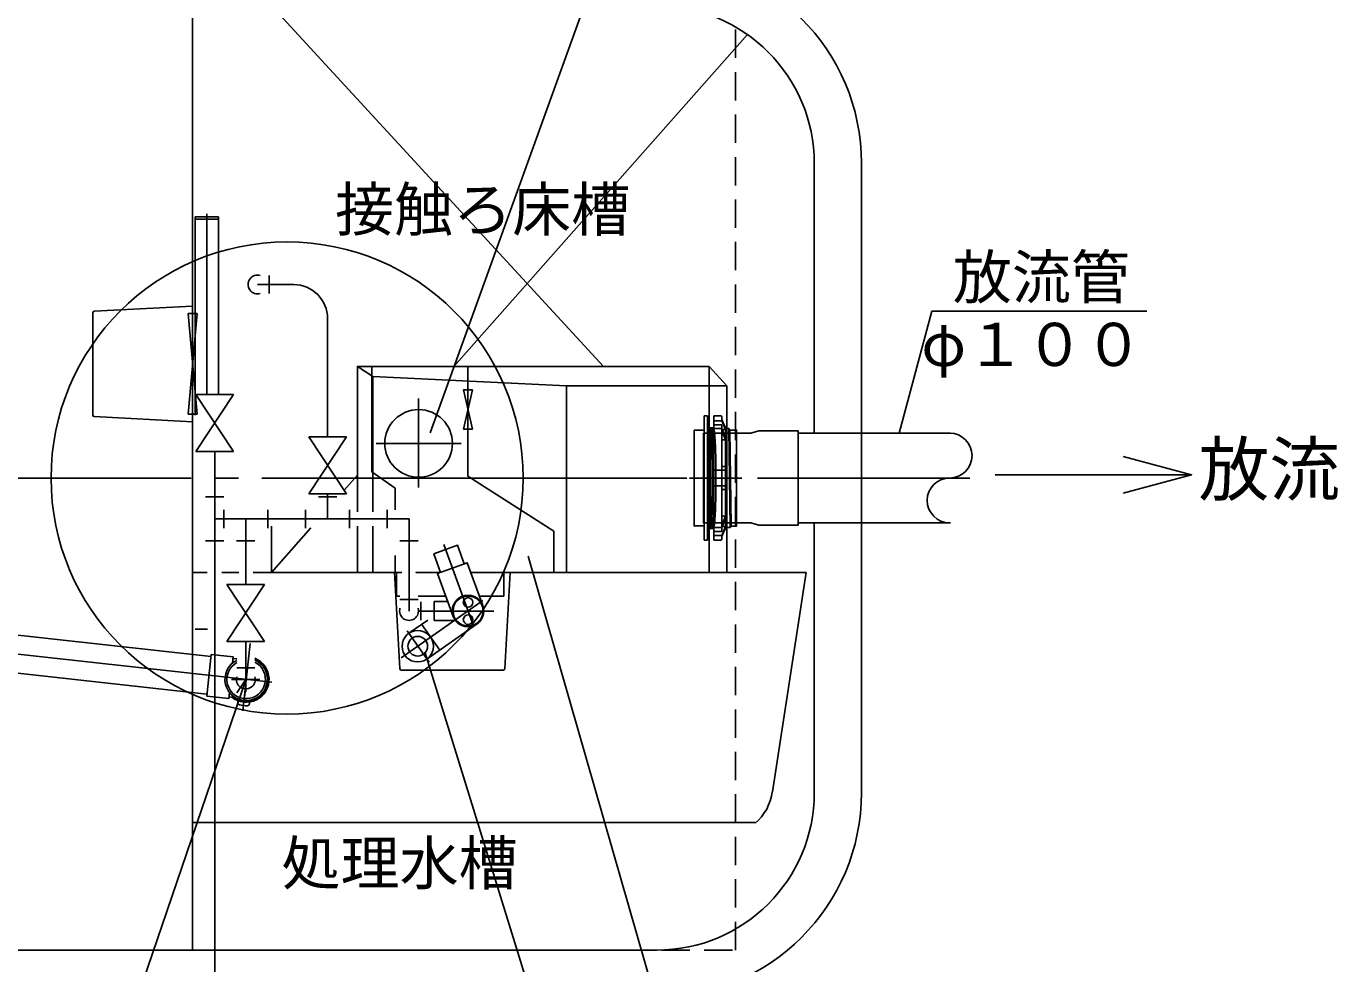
# Model space of a CAD drawing. Units: millimetres, scale not verified. Extents: x -8093 to 8093, y -5792 to 5792.
# Drawn here: x -4571 to -2904, y 375 to 1567 of the extents above; entities that cross this region are included whole.
import ezdxf
from ezdxf.enums import TextEntityAlignment as Align

# ---------------------------------------------------------------- set-up
doc = ezdxf.new("R2010")
doc.units = ezdxf.units.MM
doc.header["$LTSCALE"] = 30
for name, pattern in [('DASHED1', [1.8, 1.2, -0.6]), ('DASHED2', [3, 2, -1]), ('LONG_CHAIN', [21, 18, -1, 1, -1]), ('LONG_DASHED2', [13, 12, -1])]:
    doc.linetypes.add(name, pattern=pattern)
for name, color, linetype, lineweight in [('0-1_00クル-フ-0躯体', 3, 'Continuous', 25), ('0-2_00クル-フ-1機器', 2, 'Continuous', 25), ('0-7_00クル-フ-3空気管', 6, 'Continuous', 25)]:
    doc.layers.add(name, color=color, linetype=linetype, lineweight=lineweight)
doc.styles.add('ＭＳ ゴシック', font='')
doc.styles.get('ＭＳ ゴシック').set_extended_font_data('MS Gothic')

msp = doc.modelspace()

# ---------------------------------------------------------------- linework, layer by layer
at = {"layer": '0-1_00クル-フ-0躯体', "color": 4}
for p, q in [((-4057.1, 1050.21), (-3816.47, 1718.29)), ((-3461, 1049.59), (-3419.5, 1204.52)), ((-3419.5, 1204.52), (-3146.43, 1204.52)), ((-3089.51, 996.78), (-3176.44, 973.48)), ((-3932.85, 893.34), (-3755.88, 277.69)), ((-4063.87, 771.52), (-3866.13, 132.72))]:
    msp.add_line(p, q, dxfattribs=at)
at = {"layer": '0-1_00クル-フ-0躯体'}
for p, q in [((-4359.1, 1592.59), (-4359.1, 392.59)), ((-4359.1, 392.59), (-4359.1, 1592.59)), ((-4259.1, 1592.59), (-3837.14, 1134.47)), ((-4027.36, 1134.47), (-3654.13, 1556.25)), ((-3569.1, 1392.59), (-3569.1, 1049.59)), ((-3509.1, 592.59), (-3509.1, 1392.59)), ((-4356.1, 1072.59), (-4356.1, 1324.59)), ((-4356.1, 1324.59), (-4326.1, 1324.59)), ((-4356.1, 1321.59), (-4326.1, 1321.59)), ((-4341.1, 1098.82), (-4341.1, 1328.19)), ((-4326.1, 1324.59), (-4326.1, 1098.82)), ((-4230.6, 1238.59), (-4276.6, 1238.59)), ((-4261.8, 1250.08), (-4261.8, 1227.1)), ((-4486.1, 1202.51), (-4486.1, 1072.67)), ((-4484.2, 1204.5), (-4359.1, 1211.06)), ((-4364.78, 1073.59), (-4353.41, 1201.59)), ((-4187.6, 1044.82), (-4187.6, 1195.09)), ((-4131.52, 1000.6), (-4131.52, 1134.47)), ((-4009.21, 994.96), (-4009.21, 1134.47)), ((-4014.89, 1054.59), (-4003.52, 1104.59)), ((-4307.11, 1098.82), (-4355.08, 1098.82)), ((-4355.08, 1098.82), (-4307.11, 1026.36)), ((-4307.11, 1098.82), (-4355.08, 1026.36)), ((-4484.2, 1070.68), (-4359.1, 1064.12)), ((-4353.41, 1073.59), (-4364.78, 1073.59)), ((-3709.2, 1071.59), (-3709.2, 913.59)), ((-3704.7, 1071.59), (-3709.2, 1071.59)), ((-3704.7, 1071.59), (-3704.7, 992.59)), ((-3704.7, 913.59), (-3704.7, 1071.09)), ((-3696.7, 914.09), (-3696.7, 1071.09)), ((-3696.2, 1071.59), (-3687.7, 1071.59)), ((-3686.7, 1070.59), (-3686.7, 1065.46)), ((-3681.7, 1055.6), (-3686.7, 1067.09)), ((-4331.1, 1062.59), (-4330.9, 1062.59)), ((-4331.1, 1062.59), (-4330.9, 1062.59)), ((-4003.52, 1054.59), (-4014.89, 1054.59)), ((-3721.75, 1053.49), (-3709.2, 1053.49)), ((-3704.7, 1055.59), (-3696.7, 1055.59)), ((-3696.7, 1065.46), (-3686.7, 1065.46)), ((-3696.7, 1060.38), (-3687.2, 1060.38)), ((-3686.7, 1055.46), (-3696.7, 1055.46)), ((-3681.7, 1054.09), (-3686.7, 1065.46)), ((-3686.7, 1059.88), (-3686.7, 924.8)), ((-3681.7, 1044.09), (-3686.7, 1055.46)), ((-3681.7, 1041.1), (-3686.7, 1052.59)), ((-3681.7, 1054.09), (-3686.1, 1054.09)), ((-3682.7, 1058.59), (-3683, 1058.59)), ((-3681.7, 1057.59), (-3681.7, 1054.39)), ((-3681.7, 931.09), (-3681.7, 1055.6)), ((-3681.7, 1055.59), (-3677.63, 1055.59)), ((-3677.63, 1055.59), (-3676.42, 1053.27)), ((-3675.82, 929.59), (-3677.63, 1055.59)), ((-3676.42, 1053.27), (-3674.61, 931.91)), ((-4163.61, 1044.82), (-4211.58, 1044.82)), ((-4211.58, 1044.82), (-4163.61, 972.36)), ((-4163.61, 1044.82), (-4211.58, 972.36)), ((-3649.7, 1049.59), (-3709.7, 1049.59)), ((-3686.7, 1041.1), (-3681.7, 1041.1)), ((-3589.7, 1049.59), (-3396.12, 1049.59)), ((-3589.7, 1049.59), (-3419.8, 1049.59)), ((-4307.11, 1026.36), (-4355.08, 1026.36)), ((-4187.6, 1008.59), (-4187.4, 1008.59)), ((-4187.6, 1008.59), (-4187.4, 1008.59)), ((-3681.7, 1002.59), (-3696.7, 1002.59)), ((-3681.7, 1007.09), (-3686.7, 1007.09)), ((-4166.69, 977.02), (-4149.67, 996.25)), ((-3899.89, 924.96), (-4009.21, 994.96)), ((-4342.74, 968.57), (-4319.45, 968.57)), ((-4163.61, 972.36), (-4211.58, 972.36)), ((-4175.95, 968.57), (-4199.24, 968.57)), ((-4187.6, 940.59), (-4187.6, 972.36)), ((-3681.7, 982.59), (-3696.7, 982.59)), ((-3681.7, 978.09), (-3686.7, 978.09)), ((-4319.58, 952.23), (-4319.58, 928.95)), ((-4263.61, 952.23), (-4263.61, 928.95)), ((-4215.58, 952.23), (-4215.58, 928.95)), ((-4159.61, 952.23), (-4159.61, 928.95)), ((-4112.08, 952.23), (-4112.08, 928.95)), ((-4084.1, 940.59), (-4331.1, 940.59)), ((-4291.6, 857.32), (-4291.6, 940.59)), ((-4084.1, 823.59), (-4084.1, 940.59)), ((-3686.7, 944.08), (-3681.7, 944.08)), ((-3681.7, 944.08), (-3686.7, 932.59)), ((-3681.7, 941.09), (-3686.7, 929.72)), ((-3589.7, 935.59), (-3396.12, 935.59)), ((-3589.7, 935.59), (-3419.8, 935.59)), ((-3569.1, 935.59), (-3569.1, 592.59)), ((-4259.1, 872.59), (-4259.1, 931.59)), ((-4259.1, 872.59), (-4209.1, 929.09)), ((-4149.67, 931.59), (-4149.67, 872.59)), ((-3899.89, 872.59), (-3899.89, 924.96)), ((-3704.7, 929.59), (-3696.7, 929.59)), ((-3686.7, 929.72), (-3696.7, 929.72)), ((-3696.7, 924.8), (-3687.2, 924.8)), ((-3696.7, 919.72), (-3686.7, 919.72)), ((-3681.7, 931.09), (-3686.7, 919.72)), ((-3681.7, 929.58), (-3686.7, 918.09)), ((-3686.7, 914.59), (-3686.7, 919.72)), ((-3681.7, 931.09), (-3686.1, 931.09)), ((-3682.7, 926.59), (-3683, 926.59)), ((-3681.7, 927.59), (-3681.7, 930.79)), ((-3681.7, 929.59), (-3675.82, 929.59)), ((-3675.82, 929.59), (-3674.61, 931.91)), ((-5700.65, 916.21), (-4335.71, 765.74)), ((-4342.74, 912.61), (-4319.45, 912.61)), ((-4279.95, 912.61), (-4303.24, 912.61)), ((-4072.45, 912.61), (-4095.74, 912.61)), ((-3899.89, 872.59), (-3899.89, 914.7)), ((-3704.7, 913.59), (-3709.2, 913.59)), ((-3696.2, 913.59), (-3687.7, 913.59)), ((-3696.2, 913.59), (-3687.7, 913.59)), ((-4291.6, 876.89), (-4291.6, 894.94)), ((-4101.52, 894.13), (-4101.52, 872.59)), ((-4340.97, 718.03), (-5705.91, 868.5)), ((-4340.77, 872.59), (-4359.1, 872.59)), ((-4300.38, 872.59), (-4322, 872.59)), ((-4093.1, 872.59), (-4282.33, 872.59)), ((-4149.67, 872.59), (-4093.1, 872.59)), ((-4096.01, 750.49), (-4102.41, 872.59)), ((-4096.01, 750.49), (-4102.41, 872.59)), ((-4099.89, 842.59), (-4099.89, 872.59)), ((-4099.89, 842.59), (-4099.89, 872.59)), ((-4093.1, 872.59), (-4099.89, 872.59)), ((-4044.05, 872.59), (-4075.1, 872.59)), ((-3963.82, 872.59), (-4005.65, 872.59)), ((-3579.39, 872.59), (-4005.65, 872.59)), ((-4005.65, 872.59), (-3680.25, 872.59)), ((-3963.82, 872.59), (-3963.82, 842.59)), ((-3963.82, 872.59), (-3963.82, 842.59)), ((-3962.18, 750.49), (-3955.78, 872.59)), ((-3962.18, 750.49), (-3955.78, 872.59)), ((-3579.39, 872.59), (-3622.38, 593.81)), ((-4267.61, 857.32), (-4315.58, 857.32)), ((-4315.58, 857.32), (-4267.61, 784.86)), ((-4267.61, 857.32), (-4315.58, 784.86)), ((-4095.6, 842.59), (-4099.89, 842.59)), ((-4095.6, 842.59), (-4099.89, 842.59)), ((-4095.59, 838.39), (-4072.6, 838.39)), ((-4037.29, 842.59), (-4072.6, 842.59)), ((-4037.29, 842.59), (-4072.6, 842.59)), ((-4069.3, 835.08), (-4069.3, 812.1)), ((-3963.82, 842.59), (-3994.73, 842.59)), ((-3963.82, 842.59), (-3994.73, 842.59)), ((-4291.6, 821.09), (-4291.4, 821.09)), ((-4291.6, 821.09), (-4291.4, 821.09)), ((-4291.6, 821.09), (-4291.4, 821.09)), ((-4072.1, 823.59), (-4052.1, 823.59)), ((-4356.1, 800.59), (-4340.1, 800.59)), ((-4084.46, 795.23), (-4060.39, 812.09)), ((-4068.08, 806.71), (-4045.14, 773.94)), ((-4061.52, 762.47), (-3997.62, 807.21)), ((-4267.61, 784.86), (-4315.58, 784.86)), ((-4291.6, 720.68), (-4291.6, 784.86)), ((-4307.67, 763.15), (-4303.1, 762.65)), ((-4303.09, 751.39), (-4280.1, 751.39)), ((-4291.6, 736.59), (-4298.04, 717.66)), ((-4094.01, 748.59), (-3964.18, 748.59)), ((-4094.01, 748.59), (-3964.18, 748.59)), ((-4313.04, 714.45), (-4305.06, 713.57)), ((-4301.63, 709.57), (-4301.86, 707.51)), ((-4286.72, 707.93), (-4286.95, 705.87)), ((-4359.1, 554.89), (-3644.02, 554.89)), ((-5769.1, 392.59), (-3769.1, 392.59))]:
    msp.add_line(p, q, dxfattribs=at)
at = {"layer": '0-1_00クル-フ-0躯体', "linetype": 'LONG_DASHED2'}
for p, q in [((-4129.96, 1121.81), (-4149.67, 1134.47)), ((-4129.96, 949.59), (-4129.96, 1121.81)), ((-3680.25, 1109.59), (-3884.18, 1109.59)), ((-4129.96, 872.59), (-4129.96, 931.59))]:
    msp.add_line(p, q, dxfattribs=at)
at = {"layer": '0-1_00クル-フ-0躯体', "linetype": 'LONG_CHAIN'}
for p, q in [((-4071.96, 980.64), (-4071.96, 1093.59)), ((-3701.36, 928.59), (-3701.36, 1056.59)), ((-3697.36, 928.59), (-3697.36, 1056.59)), ((-4125.89, 1036.59), (-4018.03, 1036.59)), ((-6161.04, 992.59), (-3371.38, 992.59)), ((-3727.75, 992.59), (-3661.25, 992.59)), ((-4002.26, 804.8), (-4039.89, 908.21)), ((-4258.61, 733.1), (-5733.87, 895.72)), ((-4094.1, 764.07), (-3990.26, 836.78)), ((-4052.1, 823.59), (-3976.21, 823.59)), ((-4058.72, 758.47), (-4086.54, 798.2)), ((-4295.52, 696.57), (-4286.07, 782.25)), ((-4309.86, 736.59), (-4273.75, 736.59))]:
    msp.add_line(p, q, dxfattribs=at)
at = {"layer": '0-1_00クル-フ-0躯体', "linetype": 'DASHED2'}
for p, q in [((-3697.36, 1056.59), (-3701.36, 1056.59)), ((-3701.36, 928.59), (-3697.36, 928.59))]:
    msp.add_line(p, q, dxfattribs=at)
at = {"layer": '0-1_00クル-フ-0躯体'}
for points in [[(-4353.41, 1201.59), (-4364.78, 1201.59), (-4353.41, 1073.59)], [(-3702.79, 872.59), (-3702.79, 1134.47), (-4149.67, 1134.47), (-4149.67, 949.59)], [(-3680.25, 872.59), (-3680.25, 1109.59), (-3702.79, 1134.47)], [(-4003.52, 1104.59), (-4014.89, 1104.59), (-4003.52, 1054.59)], [(-3721.75, 1053.49), (-3721.75, 931.69), (-3709.2, 931.69)], [(-3676.59, 1053.59), (-3667.75, 1053.59), (-3667.75, 931.59), (-3674.77, 931.59)], [(-3649.7, 1049.59), (-3639.7, 1052.59), (-3589.7, 1052.59), (-3589.7, 932.59), (-3639.7, 932.59), (-3649.7, 935.59)], [(-3649.7, 935.59), (-3709.7, 935.59), (-3709.7, 1049.59)], [(-4131.52, 1000.6), (-4101.52, 979.59), (-4101.52, 952.24)], [(-4013.9, 883.56), (-4022.45, 907.06), (-4052.52, 896.11), (-4043.97, 872.62)], [(-4027.89, 816.75), (-4047.73, 871.25), (-4010.14, 884.93), (-3990.3, 830.43)], [(-4044.05, 872.59), (-4075.1, 872.59), (-4044.05, 872.59)], [(-4025.1, 811.59), (-4052.1, 811.59), (-4052.1, 835.59), (-4034.75, 835.59)], [(-4312.41, 720.11), (-4313.27, 712.31), (-4341.26, 715.4), (-4335.42, 768.38), (-4307.43, 765.29), (-4308.29, 757.49)], [(-4303.11, 719.38), (-4291.6, 736.59), (-4292.97, 715.93)]]:
    msp.add_lwpolyline(points, dxfattribs=at)
at = {"layer": '0-1_00クル-フ-0躯体', "linetype": 'LONG_DASHED2'}
msp.add_lwpolyline([(-3884.18, 872.59), (-3884.18, 1109.59), (-4129.96, 1121.81)], dxfattribs=at)
at = {"layer": '0-1_00クル-フ-0躯体', "color": 4}
for points in [[(-3176.44, 1020.07), (-3089.51, 996.78), (-3339.11, 996.78)], [(-4298.04, 717.66), (-4472.71, 204.49), (-4480.71, 204.49)]]:
    msp.add_lwpolyline(points, dxfattribs=at)
at = {"layer": '0-1_00クル-フ-0躯体'}
for centre, radius in [((-4239.1, 992.59), 300), ((-4071.96, 1036.59), 43), ((-4009.1, 823.59), 20), ((-4009.1, 823.59), 19), ((-4009.1, 834.59), 6), ((-4009.1, 812.59), 6), ((-4072.99, 778.85), 20), ((-4072.99, 778.85), 12.5)]:
    msp.add_circle(centre, radius, dxfattribs=at)
for centre, radius, start, end in [((-3769.1, 1392.59), 260, 0, 90), ((-3769.1, 1392.59), 200, 0, 90), ((-4276.6, 1238.59), 11.99, 73.40184, 286.59816), ((-4231.1, 1195.09), 43.51, 0.00273, 89.3349), ((-4484.1, 1202.51), 2, 93, 180), ((-4484.1, 1072.67), 2, 180, 267), ((-3696.2, 1071.09), 0.5, 90, 180), ((-3687.7, 1070.59), 1, 0, 90), ((-3680.1, 1049.22), 18.77, 156.87744, 178.12213), ((-3714.62, 1049.22), 18.77, 1.87787, 23.12256), ((-3687.2, 1059.88), 0.5, 0, 90), ((-3682.7, 1057.59), 1, 0, 90), ((-3048.33, 1004.94), 652.23, 177.10862, 178.57085), ((-3452.22, 1025.9), 247.8, 174.45713, 177.23669), ((-3825.35, 1033.26), 126.45, 2.07965, 4.85922), ((-4350.38, 1004.94), 652.23, 1.42915, 2.89138), ((-3942.5, 1025.9), 247.8, 2.76331, 5.54287), ((-4346.39, 1004.94), 652.23, 1.42915, 2.89138), ((-3397.06, 1021.09), 28.5, 270, 90), ((-2587.33, 993.15), 1113.38, 178.55563, 180.02869), ((-4811.38, 993.15), 1113.38, 359.97131, 1.44437), ((-4807.39, 993.15), 1113.38, 359.97131, 1.44437), ((-2587.33, 992.03), 1113.38, 179.97131, 181.44437), ((-4811.38, 992.03), 1113.38, 358.55563, 0.02869), ((-4807.39, 992.03), 1113.38, 358.55563, 0.02869), ((-3397.06, 964.09), 28.5, 90, 270), ((-3048.33, 980.24), 652.23, 181.42915, 182.89138), ((-4350.38, 980.24), 652.23, 357.10862, 358.57085), ((-4346.39, 980.24), 652.23, 357.10862, 358.57085), ((-3452.22, 959.28), 247.8, 182.76331, 185.54287), ((-3700.3, 944.34), 3.27, 286.81737, 66.24381), ((-3680.1, 935.96), 18.77, 181.87787, 203.12256), ((-3714.62, 935.96), 18.77, 336.87744, 358.12213), ((-3942.5, 959.28), 247.8, 354.45713, 357.23669), ((-3687.2, 925.3), 0.5, 270, 0), ((-3682.7, 927.59), 1, 270, 0), ((-3696.2, 914.09), 0.5, 180, 270), ((-3687.7, 914.59), 1, 270, 0), ((-4084.1, 823.59), 11.99, 163.40184, 16.59816), ((-4291.1, 736.68), 27, 116.3878, 65.95792), ((-4291.1, 736.68), 24.5, 119.32717, 63.32176), ((-4291.1, 736.68), 29.08, 231.1193, 67.77246), ((-4291.1, 736.68), 28.5, 232.97963, 67.29807), ((-4291.1, 736.68), 29.08, 114.37301, 116.29947), ((-4094.01, 750.59), 2, 183, 270), ((-4094.01, 750.59), 2, 183, 270), ((-3964.18, 750.59), 2, 270, 357), ((-3964.18, 750.59), 2, 270, 357), ((-4291.6, 736.59), 11.99, 163.40184, 16.59816), ((-4298.87, 707.18), 3, 173.70939, 255.22551), ((-4291.1, 736.68), 33.5, 255.22551, 272.19326), ((-4289.93, 706.2), 3, 272.19326, 353.70939), ((-3769.1, 592.59), 200, 270, 0), ((-3769.1, 592.59), 260, 270, 0), ((-3686.82, 602.74), 65.05, 311.1319, 352.11254)]:
    msp.add_arc(centre, radius, start, end, dxfattribs=at)
at = {"layer": '0-1_00クル-フ-0躯体', "linetype": 'DASHED2'}
for centre, radius, start, end in [((-3684.09, 1049.22), 18.77, 156.87744, 178.12213), ((-3718.62, 1049.22), 18.77, 1.87787, 23.12256), ((-3052.33, 1004.94), 652.23, 177.10862, 178.57085), ((-3456.21, 1025.9), 247.8, 174.45713, 177.23669), ((-3877.1, 1031.79), 178.16, 3.91873, 5.81207), ((-2591.33, 993.15), 1113.38, 178.55563, 180.02869), ((-2591.33, 992.03), 1113.38, 179.97131, 181.44437), ((-3052.33, 980.24), 652.23, 181.42915, 182.89138), ((-3456.21, 959.28), 247.8, 182.76331, 185.54287), ((-3684.09, 935.96), 18.77, 181.87787, 203.12256), ((-3718.62, 935.96), 18.77, 336.87744, 358.12213), ((-3820.5, 948.57), 121.36, 353.74479, 356.52435)]:
    msp.add_arc(centre, radius, start, end, dxfattribs=at)
at = {"layer": '0-2_00クル-フ-1機器', "linetype": 'DASHED1'}
msp.add_lwpolyline([(-5869.1, 392.59), (-3669.1, 392.59), (-3669.1, 1592.59)], dxfattribs=at)
at = {"layer": '0-7_00クル-フ-3空気管'}
for p, q in [((-4331.1, 1026.36), (-4331.1, 623.92)), ((-4331.1, 623.92), (-4331.1, 272.48))]:
    msp.add_line(p, q, dxfattribs=at)

# ---------------------------------------------------------------- texts
at = {"layer": '0-1_00クル-フ-0躯体', "color": 4, "style": 'ＭＳ ゴシック'}
for s, height, p in [('接触ろ床槽', 54.99, (-4178.05, 1290.14)), ('放流管', 54.99, (-3392.91, 1204.06)), ('φ１００', 54.99, (-3433.01, 1118.44)), ('放流', 65.98, (-3080.79, 951.06)), ('処理水槽', 54.99, (-4246.14, 459.29))]:
    msp.add_text(s, height=height, dxfattribs=at).set_placement(p, align=Align.BOTTOM_LEFT)

doc.saveas('drawing.dxf')
